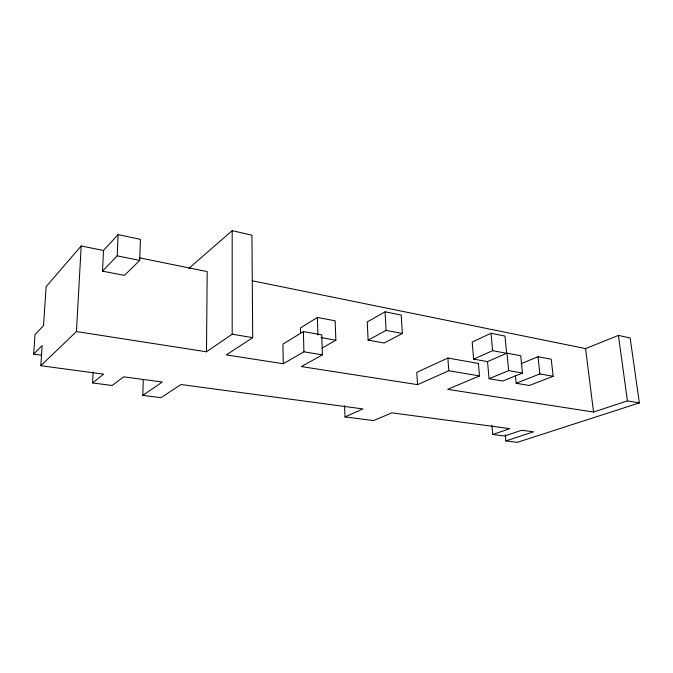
<?xml version="1.0" encoding="UTF-8"?>
<svg xmlns="http://www.w3.org/2000/svg" width="673" height="673" viewBox="0 0 673 673"><rect width="100%" height="100%" fill="white"/><g stroke="black" fill="none" stroke-linecap="round" stroke-linejoin="round"><path stroke-width="1.01" d="M93.118 372.018L92.58 382.962L103.634 374.154L40.801 365.725L76.436 331.553L206.476 351.794L207.2 271.606L139.589 257.843M344.559 405.735L345.005 416.924L362.949 408.94L181.037 384.535L160.973 397.667L142.802 395.396L143.29 379.639M139.706 260.401L140.413 239.369L118.103 234.591L103.491 250.499L102.515 271.177L124.446 275.383L139.706 260.401L117.211 255.858L102.515 271.177M117.211 255.858L118.103 234.591M76.436 331.553L81.189 245.965L103.491 250.499M40.801 365.725L42.163 345.527L33.65 354.133L41.6 355.243M33.65 354.133L35.021 334.624L43.501 325.614L46.134 286.622L81.189 245.965M188.877 268.392L232.177 230.654L251.938 235.23L252.695 337.661L226.355 354.89L283.266 363.748L303.91 351.811L322.392 354.864L321.753 334.868L303.397 331.596L282.912 344.113L283.266 363.748M142.802 395.396L162.319 382.028L123.63 376.838L112.198 385.486L92.58 382.962M206.476 351.794L232.185 334.195L252.695 337.661M322.157 348.008L335.869 340.227L335.146 320.802L317.387 317.454L300.436 327.961L300.562 333.009M385.074 311.818L367.239 321.946L368.123 340.134L384.148 343.02L402.345 333.471L401.226 315.057L385.074 311.818L386.092 330.409L368.123 340.134M322.392 354.864L301.378 366.566L417.554 384.653L448.807 370.747L479.521 375.929L478.436 363.454L447.839 358.028L416.755 372.388L417.554 384.653M473.632 359.121L492.611 350.667L506.643 353.308L504.96 336.063L491.004 333.261L472.177 342.077L473.632 359.121L487.521 361.62L506.979 353.157L520.725 355.756L522.492 373.052L502.748 381.019L489.069 378.722L487.521 361.62M479.521 375.929L447.68 389.339L593.544 412.053L627.429 400.881L639.35 402.9L630.147 337.964L618.411 335.398L585.586 348.597L252.232 280.767M521.079 363.74L537.996 356.715L551.229 359.239L553.156 376.291L529.331 385.478L516.166 383.274L515.383 375.366M489.069 378.722L508.679 370.621L522.492 373.052M516.166 383.274L539.864 373.936L553.156 376.291M491.929 425.269L492.762 434.48L509.806 428.642L391.938 412.827L373.574 420.566L345.005 416.924M505.314 434.699L505.903 440.916L533.512 431.822L521.76 430.249L504.615 436.003L492.762 434.48M639.35 402.9L517.31 442.346L505.903 440.916M320.971 337.602L335.869 340.227M386.092 330.409L402.345 333.471M618.411 335.398L627.429 400.881M585.586 348.597L593.544 412.053M537.996 356.715L539.864 373.936M506.979 353.157L508.679 370.621M491.004 333.261L492.611 350.667M447.839 358.028L448.807 370.747M317.387 317.454L317.925 335.011M303.397 331.596L303.91 351.811M232.177 230.654L232.185 334.195"/></g></svg>
